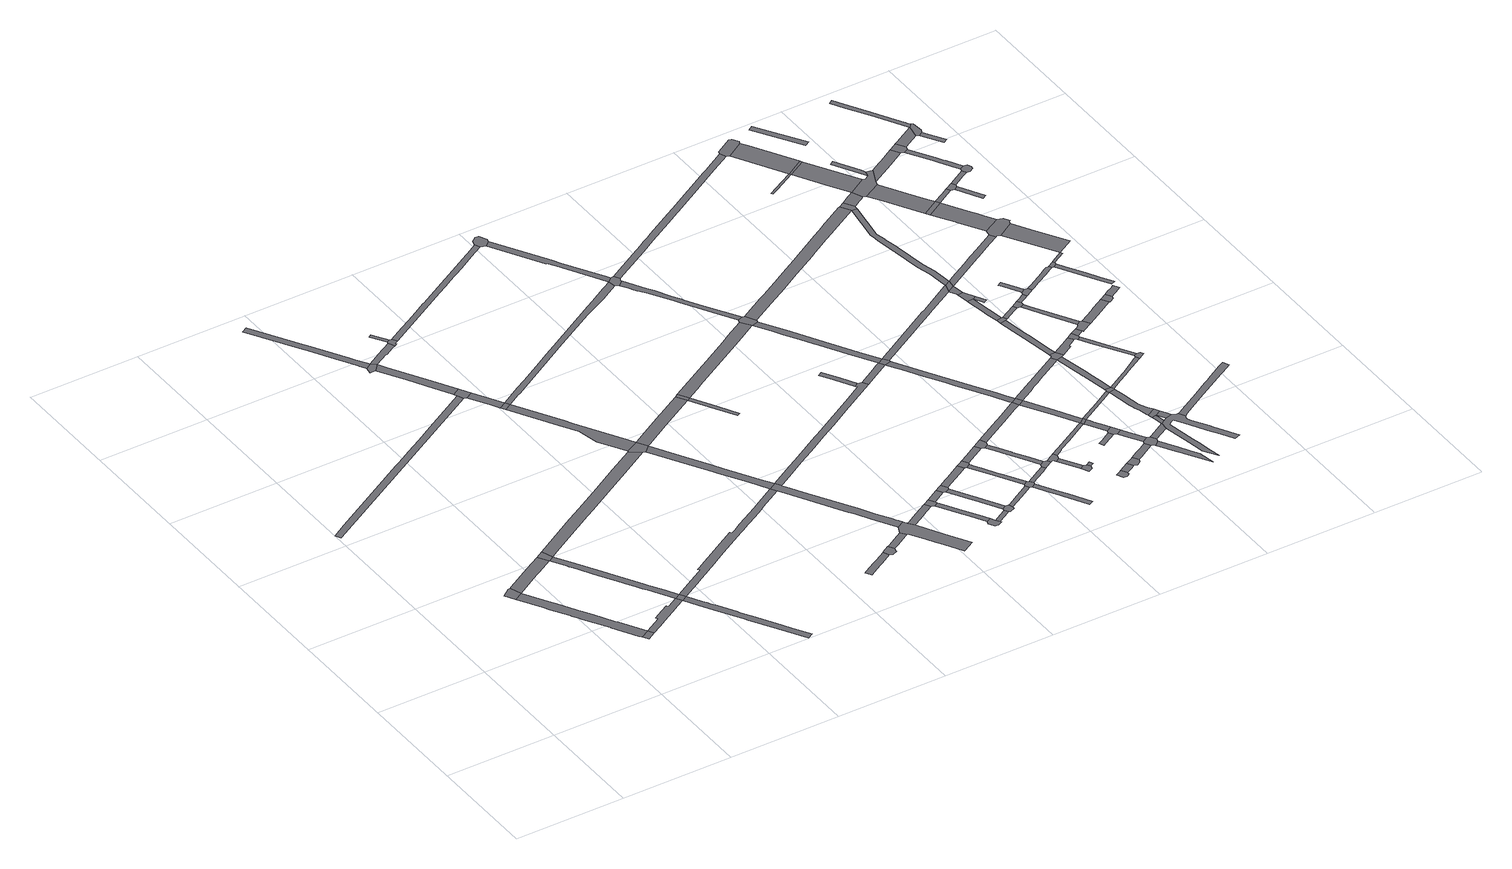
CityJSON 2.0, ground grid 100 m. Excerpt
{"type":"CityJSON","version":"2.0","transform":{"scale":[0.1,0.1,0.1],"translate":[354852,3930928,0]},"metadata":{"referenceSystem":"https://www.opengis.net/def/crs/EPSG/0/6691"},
"CityObjects":{
"road1":{"type":"Road","geometry":[{"type":"MultiSurface","lod":"1","boundaries":[[[0,1,2,3,4,5]]]}]},
"road2":{"type":"Road","attributes":{"RoadStructureAttribute.sectionType":"1"},"geometry":[{"type":"MultiSurface","lod":"1","boundaries":[[[6,7,8,9,10,11,12,13,14,15,16,17,18,19,20,21,22,23,24,25,5,4]]]}]},
"road3":{"type":"Road","geometry":[{"type":"MultiSurface","lod":"1","boundaries":[[[26,27,16,15]]]}]},
"road4":{"type":"Road","attributes":{"RoadStructureAttribute.sectionType":"1"},"geometry":[{"type":"MultiSurface","lod":"1","boundaries":[[[28,29,30,31,32,33,34,0,5]]]}]},
"road5":{"type":"Road","geometry":[{"type":"MultiSurface","lod":"1","boundaries":[[[32,31,35,36,37,38]]]}]},
"road6":{"type":"Road","attributes":{"RoadStructureAttribute.sectionType":"1"},"geometry":[{"type":"MultiSurface","lod":"1","boundaries":[[[39,40,41,42,43,44,45,46,47,48,49,50,51,52,16,27]]]}]},
"road7":{"type":"Road","attributes":{"RoadStructureAttribute.sectionType":"1"},"geometry":[{"type":"MultiSurface","lod":"1","boundaries":[[[53,54,55,56,57,58,59,60,61,62,37,36,63,64,65,66,67,68,69,70,71,72,73,74,45,75]]]}]},
"road8":{"type":"Road","attributes":{"RoadStructureAttribute.sectionType":"1"},"geometry":[{"type":"MultiSurface","lod":"1","boundaries":[[[76,77,78,79,80,81,82,83,84,85,86,87,88,89,90]]]}]},
"road9":{"type":"Road","geometry":[{"type":"MultiSurface","lod":"1","boundaries":[[[45,44,91,75]]]}]},
"road10":{"type":"Road","attributes":{"RoadStructureAttribute.sectionType":"1"},"geometry":[{"type":"MultiSurface","lod":"1","boundaries":[[[92,93,94,95,96,97,98,99,100,101,102,103,104,105,91,44,106,107,108,109,110,111,112]]]}]},
"road11":{"type":"Road","attributes":{"RoadStructureAttribute.sectionType":"1"},"geometry":[{"type":"MultiSurface","lod":"1","boundaries":[[[37,113,114,115,116,117,118,119,120,121,122,123,124,125,126,127,128,38]]]}]},
"road12":{"type":"Road","attributes":{"RoadStructureAttribute.sectionType":"1"},"geometry":[{"type":"MultiSurface","lod":"1","boundaries":[[[129,130,131,132,133,134,135,136,137,138,139,140,141,142,143]]]}]},
"road13":{"type":"Road","geometry":[{"type":"MultiSurface","lod":"1","boundaries":[[[136,144,145,146,137]]]}]},
"road14":{"type":"Road","attributes":{"RoadStructureAttribute.sectionType":"1"},"geometry":[{"type":"MultiSurface","lod":"1","boundaries":[[[91,147,148,149,150,151,152,153,154,155,156,157,158,159,160,161,162,163,164,165,166,167,168,169,170,171,172,173,174,175,176,177,178,179,75]]]}]},
"road15":{"type":"Road","attributes":{"RoadStructureAttribute.sectionType":"1"},"geometry":[{"type":"MultiSurface","lod":"1","boundaries":[[[180,181,182,146,145,183,184,185,186]]]}]},
"road16":{"type":"Road","attributes":{"RoadStructureAttribute.sectionType":"1"},"geometry":[{"type":"MultiSurface","lod":"1","boundaries":[[[146,187,188,189,190,191,192,193,194,195,137]]]}]},
"road17":{"type":"Road","geometry":[{"type":"MultiSurface","lod":"1","boundaries":[[[90,89,196,197,180,186]]]}]},
"road18":{"type":"Road","attributes":{"RoadStructureAttribute.sectionType":"1"},"geometry":[{"type":"MultiSurface","lod":"1","boundaries":[[[198,199,197,196,200,201]]]}]},
"road19":{"type":"Road","geometry":[{"type":"MultiSurface","lod":"1","boundaries":[[[202,203,198,201]]]}]},
"road20":{"type":"Road","geometry":[{"type":"MultiSurface","lod":"1","boundaries":[[[204,205,206,207,208]]]}]},
"road21":{"type":"Road","geometry":[{"type":"MultiSurface","lod":"1","boundaries":[[[192,191,209,210,211,212,204,208]]]}]},
"road22":{"type":"Road","attributes":{"RoadStructureAttribute.sectionType":"1"},"geometry":[{"type":"MultiSurface","lod":"1","boundaries":[[[202,213,214,215,216,217,218,219,220,221,203]]]}]},
"road23":{"type":"Road","geometry":[{"type":"MultiSurface","lod":"1","boundaries":[[[218,217,121,120,222,223,224]]]}]},
"road24":{"type":"Road","attributes":{"RoadStructureAttribute.sectionType":"1"},"geometry":[{"type":"MultiSurface","lod":"1","boundaries":[[[225,226,227,228,229,230,231,232,233,234,235]]]}]},
"road25":{"type":"Road","attributes":{"RoadStructureAttribute.sectionType":"1"},"geometry":[{"type":"MultiSurface","lod":"1","boundaries":[[[236,237,238,239,240,241,242,164,243,244,245,246,247,248,249,224,223]]]}]},
"road26":{"type":"Road","geometry":[{"type":"MultiSurface","lod":"1","boundaries":[[[250,251,252,253,230,229,254,255]]]}]},
"road27":{"type":"Road","geometry":[{"type":"MultiSurface","lod":"1","boundaries":[[[251,256,257,258,259,260,261,262,252]]]}]},
"road28":{"type":"Road","attributes":{"RoadStructureAttribute.sectionType":"1"},"geometry":[{"type":"MultiSurface","lod":"1","boundaries":[[[263,264,265,266,267,268,269,218,224,270,271,272,273]]]}]},
"road29":{"type":"Road","geometry":[{"type":"MultiSurface","lod":"1","boundaries":[[[243,164,163,274,275,276,277,278,279,280,281,282,283,284,285,286,287,288,289,290,291,292,293,294,295,296,297,298,299,300,301]]]}]},
"road30":{"type":"Road","attributes":{"RoadStructureAttribute.sectionType":"1"},"geometry":[{"type":"MultiSurface","lod":"1","boundaries":[[[302,303,304,305,306,307,308,309,212,211,310,311,312,313,314,315,316,317,318,319]]]}]},
"road31":{"type":"Road","attributes":{"RoadStructureAttribute.sectionType":"1"},"geometry":[{"type":"MultiSurface","lod":"1","boundaries":[[[320,321,322,287,286,259,258,323,324,325,326,327,328,329,330,331,332,333,334]]]}]},
"road32":{"type":"Road","attributes":{"RoadStructureAttribute.sectionType":"1"},"geometry":[{"type":"MultiSurface","lod":"1","boundaries":[[[335,336,337,338,339,340,341,342,343,198,203,344,345,346,347,348,349,350,351,352]]]}]},
"road33":{"type":"Road","geometry":[{"type":"MultiSurface","lod":"1","boundaries":[[[353,263,273,354]]]}]},
"road34":{"type":"Road","attributes":{"RoadStructureAttribute.sectionType":"1"},"geometry":[{"type":"MultiSurface","lod":"1","boundaries":[[[355,356,357,358,359,360,361,362,363,320,334]]]}]},
"road35":{"type":"Road","attributes":{"RoadStructureAttribute.sectionType":"1"},"geometry":[{"type":"MultiSurface","lod":"1","boundaries":[[[273,364,365,366,367,354]]]}]},
"road36":{"type":"Road","geometry":[{"type":"MultiSurface","lod":"1","boundaries":[[[368,369,359,358,370,371,372]]]}]},
"road37":{"type":"Road","attributes":{"RoadStructureAttribute.sectionType":"1"},"geometry":[{"type":"MultiSurface","lod":"1","boundaries":[[[373,374,375,376,371,370,377,378,379,380,381]]]}]},
"road38":{"type":"Road","attributes":{"RoadStructureAttribute.sectionType":"1"},"geometry":[{"type":"MultiSurface","lod":"1","boundaries":[[[382,368,372,383,384]]]}]},
"road39":{"type":"Road","geometry":[{"type":"MultiSurface","lod":"1","boundaries":[[[385,386,387,388,389,390,381,380,391]]]}]},
"road40":{"type":"Road","attributes":{"RoadStructureAttribute.sectionType":"1"},"geometry":[{"type":"MultiSurface","lod":"1","boundaries":[[[392,393,394,395,396,397,398,399,400,401,402,403,404,405,406,407,408,409,410,411,412,413,414,415,243,301]]]}]},
"road41":{"type":"Road","geometry":[{"type":"MultiSurface","lod":"1","boundaries":[[[416,384,383,417,418,419,420]]]}]},
"road42":{"type":"Road","attributes":{"RoadStructureAttribute.sectionType":"1"},"geometry":[{"type":"MultiSurface","lod":"1","boundaries":[[[389,421,422,423,424,425,390]]]}]},
"road43":{"type":"Road","attributes":{"RoadStructureAttribute.sectionType":"1"},"geometry":[{"type":"MultiSurface","lod":"1","boundaries":[[[426,427,428,429,430,431,418,417]]]}]},
"road44":{"type":"Road","geometry":[{"type":"MultiSurface","lod":"1","boundaries":[[[429,428,432,423,422,433,434,435,436]]]}]},
"road45":{"type":"Road","attributes":{"RoadStructureAttribute.sectionType":"1"},"geometry":[{"type":"MultiSurface","lod":"1","boundaries":[[[437,438,439,440,441,442,443,444,445,353,354,446,447,448,449,450,451,452]]]}]},
"road46":{"type":"Road","geometry":[{"type":"MultiSurface","lod":"1","boundaries":[[[302,319,453,454,455,456,457,458]]]}]},
"road47":{"type":"Road","attributes":{"RoadStructureAttribute.sectionType":"1"},"geometry":[{"type":"MultiSurface","lod":"1","boundaries":[[[419,459,460,461,462,463,464,420]]]}]},
"road48":{"type":"Road","attributes":{"RoadStructureAttribute.sectionType":"1"},"geometry":[{"type":"MultiSurface","lod":"1","boundaries":[[[465,466,467,468,352,469,470,471,472,473,474,454,453]]]}]},
"road49":{"type":"Road","attributes":{"RoadStructureAttribute.sectionType":"1"},"geometry":[{"type":"MultiSurface","lod":"1","boundaries":[[[435,475,476,477,478,479,480,481,482,483,484,485,436]]]}]},
"road50":{"type":"Road","geometry":[{"type":"MultiSurface","lod":"1","boundaries":[[[486,487,488,489,461,460,490,491,492]]]}]},
"road51":{"type":"Road","attributes":{"RoadStructureAttribute.sectionType":"1"},"geometry":[{"type":"MultiSurface","lod":"1","boundaries":[[[493,494,495,496,497,498,499,500,501,502,503,486,492]]]}]},
"road52":{"type":"Road","geometry":[{"type":"MultiSurface","lod":"1","boundaries":[[[504,505,506,469,352,351,507,508,509,510,511,512,513,514,515,516,517,518,519,520,521,522,523]]]}]},
"road53":{"type":"Road","geometry":[{"type":"MultiSurface","lod":"1","boundaries":[[[524,525,498,497,480,479,526,527,528,529]]]}]},
"road54":{"type":"Road","attributes":{"RoadStructureAttribute.sectionType":"1"},"geometry":[{"type":"MultiSurface","lod":"1","boundaries":[[[530,531,488,487,532]]]}]},
"road55":{"type":"Road","attributes":{"RoadStructureAttribute.sectionType":"1"},"geometry":[{"type":"MultiSurface","lod":"1","boundaries":[[[527,533,534,535,536,537,538,539,540,528]]]}]},
"road56":{"type":"Road","attributes":{"RoadStructureAttribute.sectionType":"1"},"geometry":[{"type":"MultiSurface","lod":"1","boundaries":[[[522,541,542,543,544,545,546,547,548,549,550,551,552,553,554,555,556,557,558,559,560,561,562,563,564,565,566,567,523]]]}]},
"road57":{"type":"Road","geometry":[{"type":"MultiSurface","lod":"1","boundaries":[[[568,569,570,571,406,405]]]}]},
"road58":{"type":"Road","attributes":{"RoadStructureAttribute.sectionType":"1"},"geometry":[{"type":"MultiSurface","lod":"1","boundaries":[[[572,573,574,575,576,577,524,529]]]}]},
"road59":{"type":"Road","geometry":[{"type":"MultiSurface","lod":"1","boundaries":[[[578,579,580,530,532,581,582]]]}]},
"road60":{"type":"Road","attributes":{"RoadStructureAttribute.sectionType":"1"},"geometry":[{"type":"MultiSurface","lod":"1","boundaries":[[[583,584,585,586,587,578,582,588,589,590,591,592,593]]]}]},
"road61":{"type":"Road","geometry":[{"type":"MultiSurface","lod":"1","boundaries":[[[594,560,559,437,452,595,596]]]}]},
"road62":{"type":"Road","geometry":[{"type":"MultiSurface","lod":"1","boundaries":[[[597,598,599,600,601,583,593,576,575]]]}]},
"road63":{"type":"Road","attributes":{"RoadStructureAttribute.sectionType":"1"},"geometry":[{"type":"MultiSurface","lod":"1","boundaries":[[[602,603,604,605,606,607,608,609,610,611,612,613,614,615,595,452]]]}]},
"road64":{"type":"Road","geometry":[{"type":"MultiSurface","lod":"1","boundaries":[[[599,598,616,617,618,619,620,621,622,623]]]}]},
"road65":{"type":"Road","attributes":{"RoadStructureAttribute.sectionType":"1"},"geometry":[{"type":"MultiSurface","lod":"1","boundaries":[[[617,624,625,618]]]}]},
"road66":{"type":"Road","attributes":{"RoadStructureAttribute.sectionType":"1"},"geometry":[{"type":"MultiSurface","lod":"1","boundaries":[[[624,626,627,628,629,630,625]]]}]},
"road67":{"type":"Road","attributes":{"RoadStructureAttribute.sectionType":"1"},"geometry":[{"type":"MultiSurface","lod":"1","boundaries":[[[631,632,633,634,580,579,635,636,637,638]]]}]},
"road68":{"type":"Road","geometry":[{"type":"MultiSurface","lod":"1","boundaries":[[[639,640,641,609,608,642,643]]]}]},
"road69":{"type":"Road","attributes":{"RoadStructureAttribute.sectionType":"1"},"geometry":[{"type":"MultiSurface","lod":"1","boundaries":[[[642,608,644,645,404,403,646,642,647,648,649,650,651,652,653,654,655,656,657,658,659,638,660,661,662,663,664,665,666,667,668,669,643]]]}]},
"road70":{"type":"Road","geometry":[{"type":"MultiSurface","lod":"1","boundaries":[[[670,671,629,628]]]}]},
"road71":{"type":"Road","geometry":[{"type":"MultiSurface","lod":"1","boundaries":[[[672,673,674,675,676,677,678,679,680]]]}]},
"road72":{"type":"Road","attributes":{"RoadStructureAttribute.sectionType":"1"},"geometry":[{"type":"MultiSurface","lod":"1","boundaries":[[[681,682,683,684,685,686,687,620,619,688,689,690,691,692,693,694,695,696]]]}]},
"road73":{"type":"Road","attributes":{"RoadStructureAttribute.sectionType":"1"},"geometry":[{"type":"MultiSurface","lod":"1","boundaries":[[[679,697,698,699,680]]]}]},
"road74":{"type":"Road","geometry":[{"type":"MultiSurface","lod":"1","boundaries":[[[700,701,702,703,704,699,698]]]}]},
"road75":{"type":"Road","geometry":[{"type":"MultiSurface","lod":"1","boundaries":[[[638,637,705,660]]]}]},
"road76":{"type":"Road","attributes":{"RoadStructureAttribute.sectionType":"1"},"geometry":[{"type":"MultiSurface","lod":"1","boundaries":[[[706,707,681,708,709,710,711,705,637]]]}]},
"road77":{"type":"Road","geometry":[{"type":"MultiSurface","lod":"1","boundaries":[[[712,713,714,715,716,717]]]}]},
"road78":{"type":"Road","attributes":{"RoadStructureAttribute.sectionType":"1"},"geometry":[{"type":"MultiSurface","lod":"1","boundaries":[[[718,719,720,721,722,723,724,725,726,727,728,729,730,731,732,506,505,733,734,735,736,737,738,739,740,741,742,743,744,745,746]]]}]},
"road79":{"type":"Road","attributes":{"RoadStructureAttribute.sectionType":"1"},"geometry":[{"type":"MultiSurface","lod":"1","boundaries":[[[747,748,749,750,703,702,751,752,753]]]}]},
"road80":{"type":"Road","geometry":[{"type":"MultiSurface","lod":"1","boundaries":[[[681,696,754,708]]]}]},
"road81":{"type":"Road","attributes":{"RoadStructureAttribute.sectionType":"1"},"geometry":[{"type":"MultiSurface","lod":"1","boundaries":[[[755,756,757,754,696,758,759,760,761,762,763]]]}]},
"road82":{"type":"Road","geometry":[{"type":"MultiSurface","lod":"1","boundaries":[[[762,717,716,764,765,766,763]]]}]},
"road83":{"type":"Road","attributes":{"RoadStructureAttribute.sectionType":"1"},"geometry":[{"type":"MultiSurface","lod":"1","boundaries":[[[767,768,769,765,764,770,771]]]}]},
"road84":{"type":"Road","geometry":[{"type":"MultiSurface","lod":"1","boundaries":[[[772,767,771,747,753,773,774,775,776]]]}]},
"road85":{"type":"Road","attributes":{"RoadStructureAttribute.sectionType":"1"},"geometry":[{"type":"MultiSurface","lod":"1","boundaries":[[[777,778,779,780,781,782,783,784,785,786,787,788,789,790,791,792,609,641]]]}]},
"road86":{"type":"Road","attributes":{"RoadStructureAttribute.sectionType":"1"},"geometry":[{"type":"MultiSurface","lod":"1","boundaries":[[[793,794,795,796,797,798,799,800,801,802,803,804,805,806,807,594,596,808,809,810,811,812,813,814,815,816,817,818,819,820]]]}]},
"road87":{"type":"Road","attributes":{"RoadStructureAttribute.sectionType":"1"},"geometry":[{"type":"MultiSurface","lod":"1","boundaries":[[[821,822,823,824,775,774,825,826,827,828]]]}]},
"road88":{"type":"Road","attributes":{"RoadStructureAttribute.sectionType":"1"},"geometry":[{"type":"MultiSurface","lod":"1","boundaries":[[[829,830,831,832,833,834,835,836,837,838,839,840,841,842,843,844,845,846,847,838,848,849,850,660,705]]]}]},
"road89":{"type":"Road","attributes":{"RoadStructureAttribute.sectionType":"1"},"geometry":[{"type":"MultiSurface","lod":"1","boundaries":[[[851,772,776,852,853,854]]]}]},
"road90":{"type":"Road","attributes":{"RoadStructureAttribute.sectionType":"1"},"geometry":[{"type":"MultiSurface","lod":"1","boundaries":[[[855,856,857,858,859,860,861,862,863,864,865,866,867,868,869,870,871,872,873,857,874,875,876,708,754]]]}]},
"road91":{"type":"Road","geometry":[{"type":"MultiSurface","lod":"1","boundaries":[[[877,878,879,880,881,882,883,854]]]}]},
"road92":{"type":"Road","geometry":[{"type":"MultiSurface","lod":"1","boundaries":[[[884,865,864,885,886,882,881,887]]]}]},
"road93":{"type":"Road","geometry":[{"type":"MultiSurface","lod":"1","boundaries":[[[842,888,874,857,873,889,890,843]]]}]},
"road94":{"type":"Road","geometry":[{"type":"MultiSurface","lod":"1","boundaries":[[[891,892,884,887,893,894]]]}]},
"road95":{"type":"Road","attributes":{"RoadStructureAttribute.sectionType":"1"},"geometry":[{"type":"MultiSurface","lod":"1","boundaries":[[[895,877,854,853,896,897,898,899,900,901,902,903,904,905,906,907,908,909,910,911,912,913,914,915,916,917,918,919,920,921,922,923,924,891,894]]]}]},
"road96":{"type":"Road","geometry":[{"type":"MultiSurface","lod":"1","boundaries":[[[925,848,838,847,926,927,928]]]}]},
"road97":{"type":"Road","attributes":{"RoadStructureAttribute.sectionType":"1"},"geometry":[{"type":"MultiSurface","lod":"1","boundaries":[[[929,930,928,927,931,932,933,934,935,936,937]]]}]},
"road98":{"type":"Road","geometry":[{"type":"MultiSurface","lod":"1","boundaries":[[[936,938,939,940,941,942,937]]]}]},
"road99":{"type":"Road","attributes":{"RoadStructureAttribute.sectionType":"1"},"geometry":[{"type":"MultiSurface","lod":"1","boundaries":[[[943,944,945,946,941,940,947,948,949,950]]]}]},
"road100":{"type":"Road","attributes":{"RoadStructureAttribute.sectionType":"1"},"geometry":[{"type":"MultiSurface","lod":"1","boundaries":[[[951,952,953,927,926,954,955,956,957]]]}]},
"road101":{"type":"Road","attributes":{"RoadStructureAttribute.sectionType":"1"},"geometry":[{"type":"MultiSurface","lod":"1","boundaries":[[[958,959,784,960,961,962]]]}]},
"road102":{"type":"Road","geometry":[{"type":"MultiSurface","lod":"1","boundaries":[[[961,943,950,963,962]]]}]},
"road103":{"type":"Road","geometry":[{"type":"MultiSurface","lod":"1","boundaries":[[[784,959,964,785]]]}]},
"road104":{"type":"Road","attributes":{"RoadStructureAttribute.sectionType":"1"},"geometry":[{"type":"MultiSurface","lod":"1","boundaries":[[[890,965,966,967,968,969,970,971,972,973,974,975,843]]]}]},
"road105":{"type":"Road","attributes":{"RoadStructureAttribute.sectionType":"1"},"geometry":[{"type":"MultiSurface","lod":"1","boundaries":[[[976,977,963,950]]]}]},
"road106":{"type":"Road","attributes":{"RoadStructureAttribute.sectionType":"1"},"geometry":[{"type":"MultiSurface","lod":"1","boundaries":[[[939,938,978,979,980]]]}]},
"road107":{"type":"Road","geometry":[{"type":"MultiSurface","lod":"1","boundaries":[[[981,951,957,982,983,984,985]]]}]},
"road108":{"type":"Road","attributes":{"RoadStructureAttribute.sectionType":"1"},"geometry":[{"type":"MultiSurface","lod":"1","boundaries":[[[986,987,988,989,990,991,992,993,994,995,785,964,996,997,998,999,1000,1001,1002,1003,1004,1005,1006,820]]]}]},
"road109":{"type":"Road","geometry":[{"type":"MultiSurface","lod":"1","boundaries":[[[1007,1008,1009,1010,1011,980,979]]]}]},
"road110":{"type":"Road","attributes":{"RoadStructureAttribute.sectionType":"1"},"geometry":[{"type":"MultiSurface","lod":"1","boundaries":[[[1012,1013,1014,1015,981,985]]]}]},
"road111":{"type":"Road","attributes":{"RoadStructureAttribute.sectionType":"1"},"geometry":[{"type":"MultiSurface","lod":"1","boundaries":[[[1016,1017,1018,1019,1020,1021]]]}]},
"road112":{"type":"Road","attributes":{"RoadStructureAttribute.sectionType":"1"},"geometry":[{"type":"MultiSurface","lod":"1","boundaries":[[[1022,1023,984,983,1024,1025,1026]]]}]},
"road113":{"type":"Road","attributes":{"RoadStructureAttribute.sectionType":"1"},"geometry":[{"type":"MultiSurface","lod":"1","boundaries":[[[1027,1028,1008,1007,1029,1030,1031,1032]]]}]},
"road114":{"type":"Road","attributes":{"RoadStructureAttribute.sectionType":"1"},"geometry":[{"type":"MultiSurface","lod":"1","boundaries":[[[1033,1034,1035,1036,1037,1038,1039,1040,1011,1010]]]}]},
"road115":{"type":"Road","attributes":{"RoadStructureAttribute.sectionType":"1"},"geometry":[{"type":"MultiSurface","lod":"1","boundaries":[[[1041,1042,1043,1044,1045,1046,1047,1048,922,921,1049,1050,1051,1052,1053,1054,1055,1056,1057,1058]]]}]},
"road116":{"type":"Road","geometry":[{"type":"MultiSurface","lod":"1","boundaries":[[[1025,970,969,1059,1060,1026]]]}]},
"road117":{"type":"Road","geometry":[{"type":"MultiSurface","lod":"1","boundaries":[[[1061,1062,1032,1031,1063,1014,1013,1064,1065,1066]]]}]},
"road118":{"type":"Road","geometry":[{"type":"MultiSurface","lod":"1","boundaries":[[[1067,1068,718,746,1069,1070,1071,1072]]]}]},
"road119":{"type":"Road","geometry":[{"type":"MultiSurface","lod":"1","boundaries":[[[793,820,1006,1073,1074,1075]]]}]},
"road120":{"type":"Road","attributes":{"RoadStructureAttribute.sectionType":"1"},"geometry":[{"type":"MultiSurface","lod":"1","boundaries":[[[1076,1077,1078,1079,1080,1081,1082,1083]]]}]},
"road121":{"type":"Road","geometry":[{"type":"MultiSurface","lod":"1","boundaries":[[[1082,1037,1036,1084,1085,1086,1083]]]}]},
"road122":{"type":"Road","attributes":{"function":"3","RoadStructureAttribute.sectionType":"1"},"geometry":[{"type":"MultiSurface","lod":"1","boundaries":[[[1087,1088,1089,1070,1069,1090,1016]]]}]},
"road123":{"type":"Road","attributes":{"RoadStructureAttribute.sectionType":"1"},"geometry":[{"type":"MultiSurface","lod":"1","boundaries":[[[1091,1092,1093,1094,1095,964,959,1096,1097,1098,1099,1100,1101,1102]]]}]},
"road124":{"type":"Road","attributes":{"RoadStructureAttribute.sectionType":"1"},"geometry":[{"type":"MultiSurface","lod":"1","boundaries":[[[1074,1103,1104,1105,1106,1107,1108,1109,1075]]]}]},
"road125":{"type":"Road","geometry":[{"type":"MultiSurface","lod":"1","boundaries":[[[1110,1087,1016,1021]]]}]},
"road126":{"type":"Road","attributes":{"function":"3","RoadStructureAttribute.sectionType":"1"},"geometry":[{"type":"MultiSurface","lod":"1","boundaries":[[[1111,1107,1112,1110,1021]]]}]},
"road127":{"type":"Road","attributes":{"RoadStructureAttribute.sectionType":"1"},"geometry":[{"type":"MultiSurface","lod":"1","boundaries":[[[1113,1114,1115,1116,1117,1118,1061,1066]]]}]},
"road128":{"type":"Road","attributes":{"RoadStructureAttribute.sectionType":"1"},"geometry":[{"type":"MultiSurface","lod":"1","boundaries":[[[1119,1120,1121,1122,1123,1124,1125,1126,1127,1086,1085,1128,1129,1130,1131,1132,1133,1134,1135,1136,1137]]]}]},
"road129":{"type":"Road","geometry":[{"type":"MultiSurface","lod":"1","boundaries":[[[1138,1139,1140,1141,1112,1107,1106,1142,1143,1144,1145]]]}]},
"road130":{"type":"Road","attributes":{"function":"3","RoadStructureAttribute.sectionType":"1"},"geometry":[{"type":"MultiSurface","lod":"1","boundaries":[[[1146,1147,1148,1143,1142,1149,1150,1151,1152,1153]]]}]},
"road131":{"type":"Road","attributes":{"RoadStructureAttribute.sectionType":"1"},"geometry":[{"type":"MultiSurface","lod":"1","boundaries":[[[1154,1155,1156,1157]]]}]},
"road132":{"type":"Road","geometry":[{"type":"MultiSurface","lod":"1","boundaries":[[[1115,1114,1158,1159,1160,1161]]]}]},
"road133":{"type":"Road","attributes":{"RoadStructureAttribute.sectionType":"1"},"geometry":[{"type":"MultiSurface","lod":"1","boundaries":[[[1138,1162,1163,1164,1165,1139]]]}]},
"road134":{"type":"Road","geometry":[{"type":"MultiSurface","lod":"1","boundaries":[[[1153,1152,1166,1167]]]}]},
"road135":{"type":"Road","geometry":[{"type":"MultiSurface","lod":"1","boundaries":[[[1136,1168,1169,1170,1171,1172,1137]]]}]},
"road136":{"type":"Road","attributes":{"function":"3","RoadStructureAttribute.sectionType":"1"},"geometry":[{"type":"MultiSurface","lod":"1","boundaries":[[[1166,1173,1174,1175,1176,1177,1178,1179,1180,1167]]]}]},
"road137":{"type":"Road","attributes":{"RoadStructureAttribute.sectionType":"1"},"geometry":[{"type":"MultiSurface","lod":"1","boundaries":[[[1181,1182,1161,1160,1183,1184,1185,1186]]]}]},
"road138":{"type":"Road","attributes":{"RoadStructureAttribute.sectionType":"1"},"geometry":[{"type":"MultiSurface","lod":"1","boundaries":[[[1187,1188,1189,1169,1168,1190,1191,1192,1193,1194]]]}]},
"road139":{"type":"Road","attributes":{"RoadStructureAttribute.sectionType":"1"},"geometry":[{"type":"MultiSurface","lod":"1","boundaries":[[[1195,1172,1171,1196,1197]]]}]},
"road140":{"type":"Road","geometry":[{"type":"MultiSurface","lod":"1","boundaries":[[[1198,1199,1200,1201,1202,1177,1176,1102,1101,1203,1204,1205]]]}]},
"road141":{"type":"Road","attributes":{"RoadStructureAttribute.sectionType":"1"},"geometry":[{"type":"MultiSurface","lod":"1","boundaries":[[[1206,1207,1208,1209,1153,1167]]]}]},
"road142":{"type":"Road","geometry":[{"type":"MultiSurface","lod":"1","boundaries":[[[1144,1210,1211,1212,1213,1214,1215,1145]]]}]},
"road143":{"type":"Road","attributes":{"function":"3","RoadStructureAttribute.sectionType":"1"},"geometry":[{"type":"MultiSurface","lod":"1","boundaries":[[[1197,1216,1217,1198,1205]]]}]},
"road144":{"type":"Road","geometry":[{"type":"MultiSurface","lod":"1","boundaries":[[[1207,1218,1219,1220,1221,1222,1223,1208]]]}]},
"road145":{"type":"Road","attributes":{"RoadStructureAttribute.sectionType":"1"},"geometry":[{"type":"MultiSurface","lod":"1","boundaries":[[[1224,1225,1220,1219]]]}]},
"road146":{"type":"Road","geometry":[{"type":"MultiSurface","lod":"1","boundaries":[[[1226,1227,1213,1212,1228,1229,1230]]]}]},
"road147":{"type":"Road","attributes":{"RoadStructureAttribute.sectionType":"1"},"geometry":[{"type":"MultiSurface","lod":"1","boundaries":[[[1231,1232,1233,1222,1221,1234,1235,1236]]]}]},
"road148":{"type":"Road","attributes":{"RoadStructureAttribute.sectionType":"1"},"geometry":[{"type":"MultiSurface","lod":"1","boundaries":[[[1237,1238,1239,1229,1228,1240,1241,1242,1243,1244]]]}]},
"road149":{"type":"Road","attributes":{"RoadStructureAttribute.sectionType":"1"},"geometry":[{"type":"MultiSurface","lod":"1","boundaries":[[[1245,1246,1247,1226,1230]]]}]},
"road150":{"type":"Road","geometry":[{"type":"MultiSurface","lod":"1","boundaries":[[[1244,1243,1248,1231,1236,1249,1250,1251,1252,1253]]]}]},
"road151":{"type":"Road","attributes":{"RoadStructureAttribute.sectionType":"1"},"geometry":[{"type":"MultiSurface","lod":"1","boundaries":[[[1254,1255,1256,1257,1258,1259,1260,1261,1262,1263,1264,1265,1246]]]}]},
"road152":{"type":"Road","geometry":[{"type":"MultiSurface","lod":"1","boundaries":[[[1266,1267,1254,1246,1245,1268,1269,1270]]]}]},
"road153":{"type":"Road","attributes":{"RoadStructureAttribute.sectionType":"1"},"geometry":[{"type":"MultiSurface","lod":"1","boundaries":[[[1269,1271,1272,1273,1270]]]}]}
},
"vertices":[
[775,1827,0],[771,1826,0],[754,1822,0],[679,1770,0],[730,1680,0],[810,1725,0],
[851,1474,0],[884,1418,0],[971,1268,0],[980,1253,0],[1007,1205,0],[1024,1176,0],[1151,961,0],[1154,956,0],[1277,743,0],[1290,722,0],[1369,767,0],[1236,994,0],[1232,1002,0],[1224,1015,0],[1126,1186,0],[1119,1198,0],[1080,1266,0],[1079,1267,0],[963,1465,0],[945,1496,0],
[1321,668,0],[1399,716,0],
[995,1834,0],[1052,1867,0],[1082,1883,0],[1229,1970,0],[1176,2061,0],[1029,1976,0],[791,1836,0],
[1230,1970,0],[1233,1964,0],[1280,2000,0],[1242,2100,0],
[1477,761,0],[1604,834,0],[1716,899,0],[1723,904,0],[1733,909,0],[1819,959,0],[1789,1011,0],[1685,951,0],[1674,969,0],[1613,934,0],[1557,902,0],[1521,881,0],[1514,877,0],[1526,858,0],
[1831,1057,0],[1775,1151,0],[1712,1259,0],[1712,1260,0],[1703,1274,0],[1684,1307,0],[1573,1497,0],[1479,1660,0],[1419,1764,0],[1381,1829,0],[1309,1834,0],[1319,1817,0],[1339,1782,0],[1367,1734,0],[1423,1639,0],[1504,1499,0],[1513,1484,0],[1586,1359,0],[1617,1305,0],[1643,1260,0],[1664,1225,0],[1715,1137,0],[1840,1041,0],
[1723,4148,0],[1414,3971,0],[1243,3873,0],[1095,3788,0],[956,3709,0],[907,3681,0],[611,3511,0],[448,3418,0],[299,3333,0],[135,3239,0],[3,3160,0],[27,3108,0],[936,3628,0],[1842,4147,0],[1815,4202,0],
[1871,990,0],
[2429,32,0],[2343,179,0],[2294,265,0],[2160,493,0],[2144,520,0],[2107,585,0],[2097,602,0],[2075,640,0],[2009,755,0],[1981,802,0],[1963,833,0],[1960,837,0],[1942,868,0],[1908,927,0],[1855,897,0],[1889,837,0],[1956,722,0],[2094,487,0],[2105,468,0],[2242,234,0],[2377,3,0],
[1344,2036,0],[1614,2193,0],[1719,2254,0],[1749,2272,0],[1881,2349,0],[2110,2482,0],[2359,2626,0],[2625,2782,0],[2535,2851,0],[2308,2718,0],[2059,2574,0],[1808,2429,0],[1667,2347,0],[1622,2321,0],[1372,2175,0],[1288,2126,0],
[870,5832,0],[1141,5375,0],[1142,5374,0],[1306,5095,0],[1336,5044,0],[1380,4970,0],[1393,4949,0],[1423,4898,0],[1474,4929,0],[1417,5025,0],[1408,5041,0],[1381,5086,0],[1193,5404,0],[1190,5410,0],[924,5859,0],
[1413,4829,0],[1465,4832,0],[1518,4895,0],
[1917,1016,0],[2034,1084,0],[2096,1120,0],[2163,1159,0],[2194,1177,0],[2300,1239,0],[2323,1252,0],[2438,1320,0],[2690,1465,0],[2723,1485,0],[2801,1530,0],[2818,1539,0],[2946,1613,0],[2990,1639,0],[3025,1660,0],[3077,1690,0],[3233,1782,0],[3203,1834,0],[3159,1808,0],[3026,1730,0],[2960,1691,0],[2748,1570,0],[2691,1537,0],[2674,1525,0],[2632,1501,0],[2621,1520,0],[2202,1276,0],[2164,1254,0],[2156,1250,0],[2144,1243,0],[2156,1224,0],[2132,1210,0],[2022,1146,0],
[1875,4278,0],[1759,4479,0],[1557,4827,0],[1467,4828,0],[1604,4593,0],[1687,4446,0],[1805,4237,0],
[1651,4971,0],[1656,4963,0],[1689,4982,0],[1740,5011,0],[1772,5029,0],[1742,5082,0],[1682,5048,0],[1657,5033,0],[1605,5003,0],
[1867,4141,0],[1933,4179,0],
[2079,3926,0],[2015,4037,0],[1967,3968,0],[2014,3888,0],
[2039,3844,0],[2104,3882,0],
[1775,5115,0],[1692,5255,0],[1665,5238,0],[1670,5229,0],[1746,5102,0],
[1795,5042,0],[1790,5051,0],[1823,5070,0],[1797,5114,0],
[2272,3442,0],[2362,3287,0],[2402,3094,0],[2500,2927,0],[2538,2861,0],[2657,2922,0],[2615,2996,0],[2379,3404,0],[2340,3473,0],
[2649,2778,0],[2653,2777,0],[2711,2830,0],
[3279,456,0],[3370,509,0],[3397,524,0],[3505,588,0],[3506,588,0],[3483,644,0],[3388,589,0],[3337,561,0],[3236,501,0],[3218,491,0],[3249,438,0],
[2704,2688,0],[2803,2518,0],[2915,2328,0],[2918,2322,0],[2973,2228,0],[3113,1990,0],[3155,1917,0],[3268,1874,0],[3202,1987,0],[3181,2023,0],[3039,2264,0],[2983,2360,0],[2982,2362,0],[2870,2556,0],
[3578,605,0],[3588,636,0],[3557,688,0],[3489,648,0],[3536,581,0],[3581,598,0],
[3631,660,0],[3752,730,0],[3772,743,0],[3734,792,0],[3695,769,0],[3650,742,0],[3574,698,0],
[3246,3265,0],[3181,3227,0],[3085,3172,0],[2958,3098,0],[2921,3077,0],[2741,2971,0],[2707,2951,0],[2728,2841,0],[2973,2985,0],[3233,3137,0],[3299,3175,0],
[3266,1724,0],[3302,1663,0],[3346,1588,0],[3504,1315,0],[3549,1238,0],[3569,1204,0],[3585,1177,0],[3646,1073,0],[3749,894,0],[3752,889,0],[3758,879,0],[3766,867,0],[3768,864,0],[3834,903,0],[3831,909,0],[3821,926,0],[3815,935,0],[3811,943,0],[3785,986,0],[3712,1110,0],[3639,1237,0],[3571,1354,0],[3412,1627,0],[3369,1702,0],[3333,1763,0],[3309,1803,0],[3299,1820,0],[3301,1821,0],
[3024,5816,0],[2910,5751,0],[2902,5746,0],[2267,5382,0],[2264,5381,0],[2142,5311,0],[2044,5255,0],[1943,5197,0],[2293,5339,0],[2446,5426,0],[2528,5473,0],[2611,5521,0],[2656,5547,0],[2696,5570,0],[2761,5607,0],[2882,5676,0],[2915,5695,0],[3045,5770,0],
[3857,864,0],[3851,874,0],[3849,878,0],[3778,746,0],[3847,627,0],[3855,614,0],[3905,529,0],[3906,526,0],[3944,462,0],[3995,374,0],[4031,312,0],[4143,377,0],[4018,595,0],[3899,800,0],[3892,812,0],
[3588,4803,0],[3555,4784,0],[3388,4687,0],[3325,4650,0],[2857,4378,0],[2701,4287,0],[2596,4226,0],[2370,4095,0],[2271,4037,0],[2224,3952,0],[2242,3962,0],[2882,4335,0],[3260,4555,0],[3405,4624,0],[3481,4667,0],[3514,4686,0],[3646,4763,0],[3638,4832,0],
[3274,3282,0],[3329,3192,0],
[3905,820,0],[4011,883,0],[4061,912,0],[4131,953,0],[4100,1004,0],[4041,970,0],[3931,907,0],[3905,891,0],[3871,872,0],
[3421,2959,0],[3516,2791,0],[3547,2808,0],[3451,2976,0],
[4158,1038,0],[4115,1013,0],[4159,944,0],[4199,967,0],[4189,986,0],
[4404,616,0],[4321,759,0],[4312,775,0],[4222,929,0],[4271,751,0],[4279,738,0],[4296,709,0],[4391,546,0],[4433,567,0],
[4237,1084,0],[4313,1059,0],[4282,1111,0],
[4413,465,0],[4415,465,0],[4441,457,0],[4483,481,0],[4477,491,0],[4457,525,0],[4383,517,0],
[3316,1830,0],[3365,1859,0],[3409,1885,0],[3603,1998,0],[3733,2075,0],[3786,2106,0],[3935,2193,0],[4078,2276,0],[4261,2383,0],[4500,2523,0],[4543,2547,0],[4606,2584,0],[4578,2633,0],[4539,2642,0],[4501,2619,0],[4513,2599,0],[4469,2574,0],[4367,2514,0],[4232,2435,0],[4047,2328,0],[3905,2244,0],[3878,2229,0],[3571,2049,0],[3495,2005,0],
[4324,1135,0],[4333,1054,0],[4373,1075,0],[4377,1096,0],[4346,1148,0],
[4545,531,0],[4605,566,0],[4584,599,0],[4576,594,0],[4525,565,0],
[4436,877,0],[4460,835,0],[4584,623,0],[4623,645,0],[4499,858,0],[4461,923,0],
[4587,616,0],[4619,563,0],[4662,578,0],[4664,600,0],[4652,638,0],
[4203,3821,0],[4028,3720,0],[3981,3692,0],[3948,3673,0],[3756,3561,0],[3700,3529,0],[3649,3499,0],[3436,3375,0],[3429,3371,0],[3478,3278,0],[3489,3284,0],[3750,3436,0],[4010,3587,0],[4098,3638,0],[4258,3732,0],[4267,3738,0],
[3093,5759,0],[3140,5798,0],[3147,5826,0],[3112,5892,0],[3083,5900,0],[3039,5866,0],
[4600,1225,0],[4626,1241,0],[4595,1294,0],[4481,1227,0],[4450,1208,0],[4419,1191,0],
[3359,5301,0],[3364,5303,0],[3405,5233,0],[3602,4894,0],[3679,4870,0],[3652,4917,0],[3628,4957,0],[3455,5255,0],[3423,5310,0],[3401,5348,0],
[4727,636,0],[4790,673,0],[4791,673,0],[4840,702,0],[4917,745,0],[4897,780,0],[4820,736,0],[4771,708,0],[4770,708,0],[4707,670,0],[4657,641,0],
[4685,1259,0],[4691,1279,0],[4660,1331,0],[4623,1310,0],[4635,1239,0],[4647,1236,0],[4648,1235,0],
[4654,1225,0],[4661,1213,0],[4768,1030,0],[4791,992,0],[4902,801,0],[4939,824,0],[4833,1007,0],[4807,1051,0],[4739,1168,0],[4706,1224,0],[4693,1246,0],
[3723,4801,0],[3737,4820,0],[3709,4873,0],[3656,4766,0],[3657,4766,0],[3661,4764,0],[3664,4763,0],[3666,4762,0],[3667,4761,0],[3668,4761,0],[3670,4760,0],[3671,4759,0],[3673,4758,0],[3674,4757,0],[3675,4755,0],[3676,4754,0],[3678,4753,0],[3679,4752,0],[3680,4750,0],[3730,4789,0],
[4960,817,0],[4940,822,0],[4936,740,0],[4937,740,0],[4974,764,0],[4980,783,0],
[4849,1440,0],[4726,1369,0],[4879,1388,0],
[5015,606,0],[5063,523,0],[5076,501,0],[5191,303,0],[5230,326,0],[5118,518,0],[5101,546,0],[5040,652,0],
[3682,4748,0],[3684,4746,0],[3685,4744,0],[3687,4741,0],[3689,4738,0],[3691,4735,0],[3694,4729,0],[3695,4727,0],[3703,4713,0],[3713,4696,0],[3728,4669,0],[3745,4637,0],[3759,4612,0],[3762,4607,0],[3809,4551,0],[3931,4338,0],[3951,4305,0],[4098,4049,0],[4210,3856,0],[4259,3873,0],[4087,4165,0],[3998,4318,0],[3989,4334,0],[3972,4363,0],[3940,4418,0],[3873,4542,0],[3838,4602,0],
[4463,2773,0],[4379,2915,0],[4341,2893,0],[4409,2776,0],
[5107,857,0],[5124,867,0],[5122,870,0],[5165,895,0],[5146,927,0],[5084,890,0],
[4947,1403,0],[4956,1432,0],[4933,1489,0],[4900,1383,0],[4908,1381,0],
[5195,979,0],[5129,1091,0],[5058,1213,0],[5054,1220,0],[4995,1321,0],[4949,1310,0],[4993,1235,0],[5001,1221,0],[5001,1220,0],[5083,1080,0],[5156,956,0],
[4281,3868,0],[4327,3755,0],[4333,3775,0],
[5176,901,0],[5242,940,0],[5224,971,0],[5215,973,0],[5195,978,0],
[4360,3578,0],[4398,3512,0],[4482,3368,0],[4541,3268,0],[4542,3266,0],[4689,3013,0],[4824,2781,0],[4878,2811,0],[4770,2994,0],[4741,3044,0],[4595,3294,0],[4530,3406,0],[4451,3544,0],[4442,3559,0],
[5264,952,0],[5280,925,0],[5319,947,0],[5329,990,0],[5311,1021,0],[5294,1011,0],[5279,1003,0],[5246,983,0],
[5387,741,0],[5426,763,0],
[5426,674,0],[5465,696,0],[5473,725,0],[5456,756,0],[5455,755,0],
[5397,1759,0],[5249,1673,0],[5185,1636,0],[4970,1511,0],[5217,1584,0],[5383,1681,0],[5445,1717,0],[5415,1769,0],
[4910,2753,0],[4907,2759,0],[4912,2762,0],[4855,2729,0],[4912,2751,0],
[4786,2759,0],[4742,2733,0],[4673,2623,0],[4862,2718,0],[4899,2654,0],[4926,2608,0],[5024,2440,0],[5049,2398,0],[5126,2266,0],[5167,2196,0],[5182,2170,0],[5227,2093,0],[5260,2037,0],[5328,1921,0],[5402,1791,0],[5408,1782,0],[5466,1802,0],[5419,1882,0],[5379,1951,0],[5293,2098,0],[5265,2147,0],[5234,2200,0],[5212,2238,0],[5076,2470,0],[4921,2735,0],[4914,2747,0],
[5509,745,0],[5492,776,0],
[5618,536,0],[5600,526,0],[5579,513,0],[5609,461,0],[5635,454,0],[5670,475,0],[5665,484,0],[5668,495,0],[5637,547,0],
[5715,1255,0],[5684,1237,0],[5643,1213,0],[5610,1194,0],[5589,1182,0],[5434,1092,0],[5383,1063,0],[5390,1025,0],[5388,1030,0],[5408,1041,0],[5506,1098,0],[5704,1212,0],[5706,1214,0],[5718,1221,0],[5727,1226,0],[5731,1228,0],
[5724,528,0],[5759,548,0],[5729,601,0],
[5790,541,0],[5824,565,0],[5836,593,0],[5805,645,0],[5782,632,0],
[5498,1748,0],
[5561,1520,0],[5586,1478,0],[5764,1289,0],[5751,1313,0],[5637,1509,0],[5615,1547,0],
[5733,966,0],[5689,942,0],[5711,902,0],[5734,915,0],[5850,981,0],[5827,1020,0],
[5291,5790,0],[5161,5715,0],[5082,5669,0],[5046,5648,0],[4590,5384,0],[4515,5340,0],[4262,5194,0],[4257,5191,0],[4214,5166,0],[4166,5138,0],[4154,5132,0],[4112,5107,0],[4045,5068,0],[3951,5014,0],[3799,4926,0],[4076,5017,0],[4121,5043,0],[4184,5080,0],[4228,5105,0],[4284,5138,0],[4450,5233,0],[4499,5262,0],[4545,5288,0],[4549,5291,0],[4580,5309,0],[4602,5322,0],[4924,5508,0],[5140,5634,0],[5314,5734,0],
[5986,750,0],[5924,714,0],[5878,687,0],[5832,661,0],[5874,615,0],[6006,693,0],[6016,698,0],
[5779,1265,0],
[5843,1154,0],[5810,1211,0],[5795,1238,0],[5735,1220,0],[5740,1212,0],[5742,1208,0],[5746,1201,0],[5835,1049,0],[5887,1079,0],
[5879,973,0],[5931,1003,0],[5908,1042,0],
[6045,807,0],[6038,820,0],[5960,953,0],[5914,913,0],[5994,777,0],
[6073,799,0],[6044,689,0],[6049,681,0],[6095,721,0],[6103,748,0],
[4917,2765,0],[5253,2961,0],[5336,3009,0],[5494,3101,0],[5507,3109,0],[5513,3112,0],[5785,3267,0],[5801,3276,0],[5825,3363,0],[5816,3358,0],[5504,3177,0],[5481,3164,0],[5222,3012,0],[5014,2891,0],[4908,2829,0],[4892,2820,0],
[5697,4691,0],[5687,4685,0],[5441,4542,0],[5440,4542,0],[5328,4476,0],[5121,4356,0],[5115,4353,0],[5008,4289,0],[5002,4285,0],[4854,4199,0],[4763,4147,0],[4725,4125,0],[4563,4031,0],[4513,4003,0],[4370,3919,0],[4342,3781,0],[4544,3899,0],[4617,3941,0],[4740,4012,0],[4892,4101,0],[4930,4124,0],[5159,4256,0],[5200,4281,0],[5258,4315,0],[5373,4382,0],[5446,4423,0],[5493,4450,0],[5751,4601,0],
[6280,406,0],[6234,483,0],[6178,580,0],[6131,660,0],[6141,528,0],[6167,484,0],[6181,462,0],[6308,250,0],
[5551,1780,0],[5618,1819,0],[5670,1850,0],[5710,1874,0],[5713,1876,0],[5756,1901,0],[5760,1903,0],[5987,2035,0],[6015,2051,0],[6020,2055,0],[6072,1774,0],[6073,1769,0],[6073,1765,0],[6117,1521,0],[6174,1522,0],[6159,1607,0],[6129,1773,0],[6125,1793,0],[6073,2070,0],[5991,2107,0],[5739,1961,0],[5682,1928,0],
[6139,837,0],[6161,781,0],[6243,828,0],[6249,902,0],
[5973,1380,0],[6078,1441,0],[6127,1469,0],[6130,1449,0],[6168,1239,0],[6174,1207,0],[6179,1179,0],[6197,1149,0],[6215,1067,0],[6219,1050,0],[6297,1096,0],[6290,1108,0],[6270,1143,0],[6237,1198,0],[6236,1206,0],[6234,1213,0],[6203,1387,0],[6193,1445,0],[6186,1480,0],[6112,1494,0],[6100,1487,0],[5962,1405,0],
[6283,922,0],[6282,931,0],[6275,969,0],[6273,984,0],[6267,1016,0],[6227,1008,0],[6233,983,0],
[6325,1049,0],[6220,1047,0],[6223,1030,0],[6273,1019,0],
[6121,1499,0],[6184,1493,0],[6190,1496,0],
[6375,963,0],[6350,1006,0],[6300,972,0],[6318,942,0],
[6301,932,0],[6250,787,0],[6281,616,0],[6300,510,0],[6316,422,0],[6393,299,0],[6367,444,0],[6363,467,0],[6352,531,0],[6340,596,0],[6293,859,0],[6321,875,0],[6348,890,0],[6401,798,0],[6452,711,0],[6499,630,0],[6557,531,0],[6622,419,0],[6678,443,0],[6582,607,0],[6562,642,0],[6543,674,0],[6464,810,0],[6453,828,0],[6448,846,0],[6448,866,0],[6458,882,0],[6426,941,0],[6406,940,0],[6388,949,0],
[6009,2118,0],[6097,2084,0],[6060,2148,0],[6006,2139,0],
[5947,2500,0],[5957,2436,0],[6051,2202,0],[6011,2447,0],[6008,2468,0],[6003,2494,0],[5978,2653,0],[5968,2713,0],[5914,2704,0],
[5989,2724,0],[5969,2759,0],[5960,2762,0],[5906,2753,0],[5909,2735,0],
[5854,3086,0],[5855,3076,0],[5878,2912,0],[5886,2863,0],[5936,2910,0],[5934,2921,0],[5909,3085,0],[5907,3094,0],
[6250,2258,0],[6233,2249,0],[6209,2235,0],[6206,2148,0],[6199,2161,0],[6222,2175,0],[6278,2209,0],
[5873,3296,0],[5869,3319,0],[5833,3218,0],[5836,3202,0],[5887,3210,0],
[5942,3114,0],
[5877,3393,0],
[6283,1553,0],[6362,1599,0],[6403,1623,0],[6567,1719,0],[6573,1722,0],[6555,1754,0],[6529,1739,0],[6496,1717,0],[6366,1635,0],[6354,1628,0],[6264,1575,0],
[5957,3006,0],[5992,3025,0],
[6090,2783,0],[6134,2809,0],[6114,2843,0],
[6303,2289,0],[6294,2207,0],[6300,2196,0],[6333,2216,0],[6332,2236,0],
[5696,4241,0],[5699,4209,0],[5703,4153,0],[5704,4146,0],[5729,3986,0],[5733,3960,0],[5736,3942,0],[5774,3682,0],[5805,3559,0],[5823,3380,0],[5866,3503,0],[5858,3570,0],[5827,3693,0],[5787,3971,0],[5784,3991,0],[5783,3997,0],[5760,4135,0],[5759,4140,0],[5745,4213,0],[5741,4232,0],[5797,4594,0],
[6163,2799,0],[6199,2820,0],[6196,2827,0],[6199,2847,0],[6179,2881,0],
[6371,2259,0],[6395,2273,0],[6365,2325,0],[6340,2311,0],
[5605,5275,0],[5411,5167,0],[5345,5130,0],[5354,5114,0],[5412,5147,0],[5614,5259,0],
[6450,2026,0],[6374,2150,0],[6359,2100,0],[6558,1774,0],[6590,1792,0],
[6328,2593,0],[6225,2774,0],[6211,2714,0],[6293,2570,0],[6407,2367,0],[6443,2388,0],
[6246,2874,0],[6248,2875,0],[6249,2876,0],[6287,2898,0],[6266,2932,0],[6261,2929,0],[6227,2908,0],[6226,2908,0],
[7071,1314,0],[7042,1298,0],[6873,1199,0],[6872,1198,0],[6825,1171,0],[6685,1089,0],[6485,972,0],[6445,948,0],[6475,896,0],[6475,897,0],[6482,901,0],[6685,1021,0],[6989,1197,0],[6990,1197,0],[7002,1204,0],[7075,1247,0],[7113,1269,0],[7088,1324,0],
[6634,1758,0],[6619,1783,0],
[6465,2384,0],[6448,2387,0],[6403,2347,0],[6402,2262,0],[6410,2267,0],[6502,2320,0],
[5452,5910,0],[5299,5820,0],[5345,5726,0],[5502,5825,0],[5509,5847,0],[5477,5904,0],
[5800,4615,0],[5803,4632,0],[5749,4722,0],
[6284,3033,0],[6210,3161,0],[6203,3157,0],[6171,3139,0],[6175,3132,0],[6270,2968,0],[6274,2961,0],[6313,2984,0],
[6338,2928,0],[6362,2941,0],[6342,2976,0],
[5767,5370,0],[5559,5726,0],[5535,5766,0],[5389,5650,0],
[6388,3691,0],[6217,3591,0],[6196,3578,0],[6104,3526,0],[5926,3422,0],[5957,3370,0],[6136,3475,0],[6228,3529,0],[6240,3536,0],[6418,3639,0],[6508,3690,0],[6476,3741,0],
[5817,4639,0],[5859,4663,0],[5893,4683,0],[5920,4700,0],[5879,4798,0],[5840,4776,0],[5829,4770,0],
[5776,5354,0],
[5765,4997,0],[6041,4900,0],
[6652,2406,0],[6781,2481,0],[6744,2545,0],[6702,2522,0],[6632,2481,0],[6598,2461,0],
[6625,3128,0],[6619,3137,0],[6604,3129,0],[6587,3119,0],[6558,3102,0],[6539,3091,0],[6444,3036,0],[6385,3001,0],[6382,2999,0],[6378,2951,0],[6402,2965,0],[6414,2971,0],[6459,2998,0],[6559,3055,0],[6572,3063,0],[6576,3065,0],[6644,3105,0],[6655,3111,0],[6640,3137,0],
[6123,4972,0],[6109,4916,0],[6095,4907,0],[6070,4893,0],[5950,4695,0],[6104,4780,0],[6113,4814,0],[6179,4957,0],
[6335,4388,0],[6296,4453,0],[6108,4773,0],[6010,4594,0],[6070,4494,0],[6197,4282,0],[6214,4253,0],[6363,4342,0],
[5658,5934,0],[5918,5521,0],[5963,5549,0],[5701,5962,0],
[6788,2480,0],[6832,2504,0],[6839,2531,0],[6808,2583,0],
[6101,5012,0],[5980,5224,0],[5945,5204,0],[6096,4938,0],
[6236,4217,0],[6385,4306,0],
[6670,3108,0],[6707,3129,0],[6705,3132,0],[6710,3154,0],[6700,3172,0],
[6291,4125,0],[6350,4025,0],[6353,4021,0],[6486,3796,0],[6637,3883,0],[6582,3974,0],[6549,4031,0],[6521,4079,0],
[6895,2633,0],[6850,2608,0],[6881,2555,0],[6894,2563,0],[6953,2597,0],[6923,2649,0],
[6897,2806,0],[6835,2912,0],[6763,3033,0],[6688,3079,0],[6799,2890,0],[6896,2725,0],[6927,2673,0],[6966,2690,0],
[6704,3174,0],[6826,3223,0],[6816,3240,0],
[6699,3778,0],[6704,3806,0],[6718,3813,0],[6691,3867,0],[6642,3881,0],[6518,3698,0],[6546,3691,0],[6549,3690,0],
[6485,4366,0],[6547,4402,0],[6527,4436,0],[6463,4399,0],
[6336,4944,0],[6408,4986,0],[6488,5033,0],[6442,5111,0],[6302,5029,0],[6275,5014,0],
[6966,3329,0],[6787,3629,0],
[6563,4398,0],[6577,4394,0],[6614,4419,0],[6621,4444,0],[6601,4479,0],[6542,4445,0],
[6701,4176,0],[6740,4199,0],
[6518,5155,0],[6493,5140,0],[6517,5025,0],[6557,5047,0],[6565,5075,0],
[6759,4570,0],[6726,4552,0],[6682,4525,0],[6701,4491,0],[6726,4505,0],[6781,4537,0],
[6729,4755,0],[6722,4766,0],[6682,4835,0],[6642,4812,0],[6669,4767,0],[6728,4667,0],[6764,4605,0],[6806,4623,0],
[6709,5159,0],[6733,5281,0],[6544,5170,0],
[6767,4600,0],[6809,4530,0],[6848,4553,0],[6855,4581,0],[6855,4582,0],[6836,4616,0],
[6761,5313,0],[6749,5336,0],[6738,5356,0],[6736,5360,0],[6620,5560,0],[6585,5619,0],[6487,5789,0],[6415,5911,0],[6379,5889,0],[6449,5767,0],[6545,5606,0],[6584,5539,0],
[6788,5203,0],[6780,5304,0],[6734,5154,0],[6738,5153,0],[6777,5175,0],
[6760,5115,0],[6848,4966,0],[6886,4988,0]
]}
